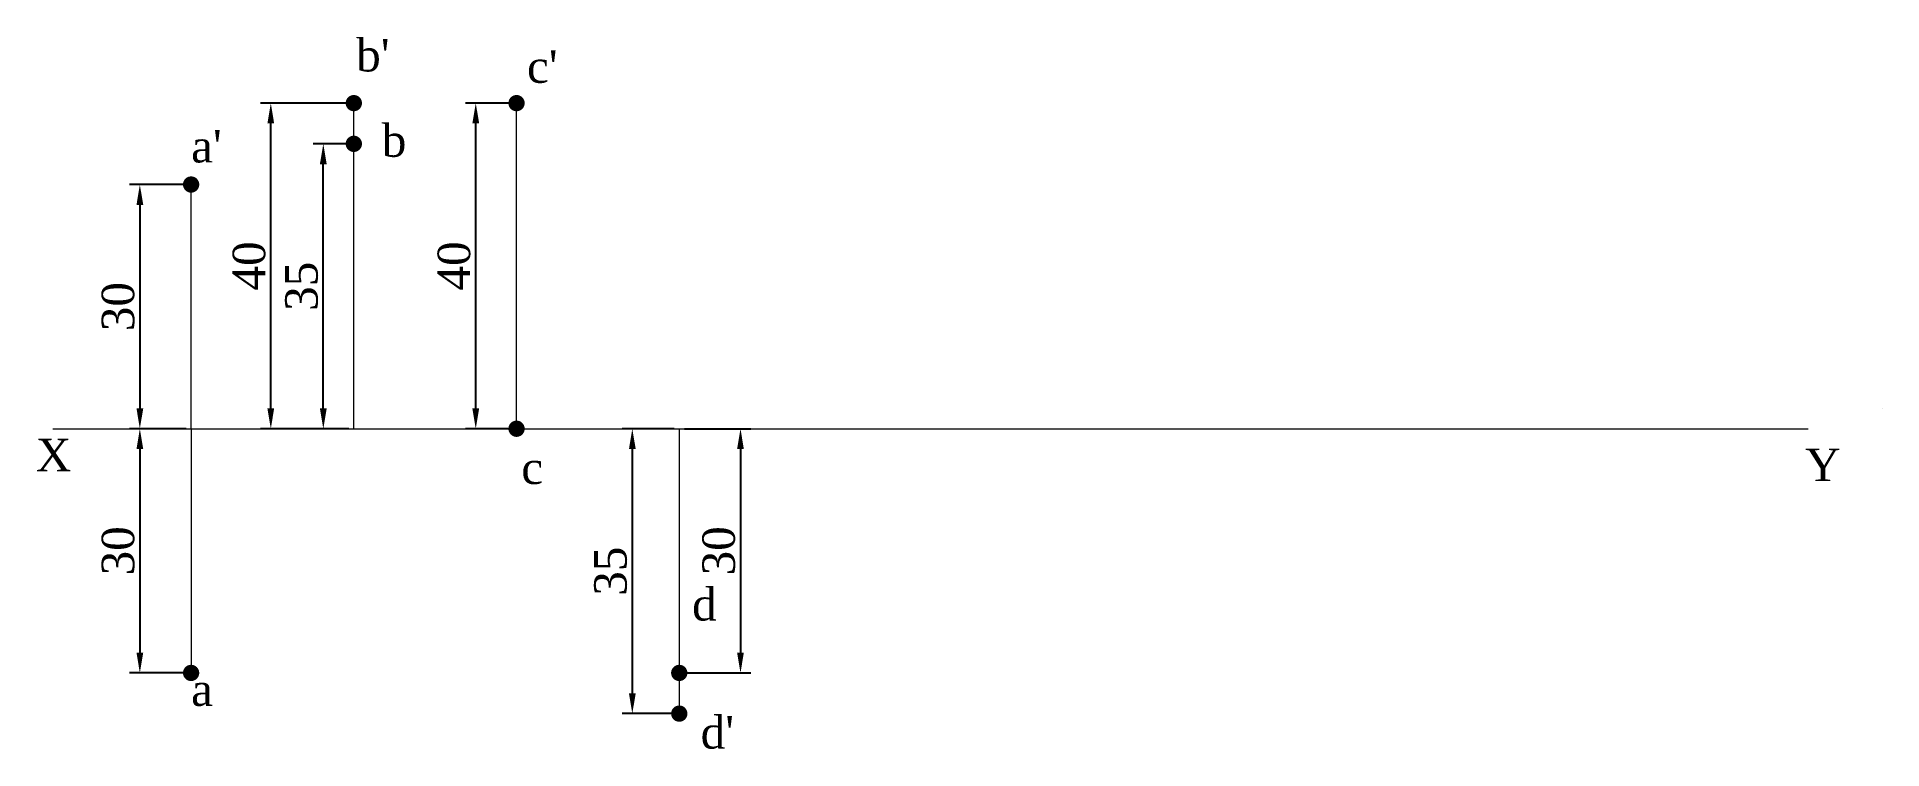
# Paper-space layout 'Layout5' of a CAD drawing. Header units: millimetres. Extents: x 24 to 251, y 54 to 141.
import ezdxf

# ---------------------------------------------------------------- set-up
doc = ezdxf.new("R2010")
doc.units = ezdxf.units.MM
doc.layers.add('PROJECTION LINE', color=5, linetype='Continuous', lineweight=5)
doc.layers.add('XY LINE', color=1, linetype='Continuous', lineweight=15)
doc.styles.get("Standard").update_dxf_attribs({"font": 'times.ttf', "height": 4})
doc.dimstyles.new('ISO-25', dxfattribs={"dimtxt": 4, "dimasz": 2.5, "dimexe": 1.25, "dimexo": 0.625, "dimtad": 1, "dimtoh": 1, "dimtxsty": 'Standard', "dimcen": 2.5, "dimadec": 0, "dimazin": 0, "dimtfac": 1, "dimtmove": 0, "dimatfit": 3, "dimfxl": 1, "dimarcsym": 0})

# ---------------------------------------------------------------- blocks, each defined once
blk = doc.blocks.new('*D12')
at = {"layer": 'Defpoints', "color": 0, "transparency": 16777216}
for p in [(43.01, 123.23), (36.71, 93.23), (43.01, 93.23)]:
    blk.add_point(p, dxfattribs=at)
at = {"layer": 'PROJECTION LINE', "color": 0, "lineweight": -2, "transparency": 16777216}
for p, q in [((42.39, 123.23), (35.46, 123.23)), ((36.71, 120.73), (36.71, 95.73)), ((42.39, 93.23), (35.46, 93.23))]:
    blk.add_line(p, q, dxfattribs=at)
at = {"layer": 'PROJECTION LINE', "color": 0, "transparency": 16777216}
for points in [[(36.3, 120.73), (37.13, 120.73), (36.71, 123.23)], [(36.3, 95.73), (37.13, 95.73), (36.71, 93.23)]]:
    blk.add_solid(points, dxfattribs=at)
at = {"layer": 'PROJECTION LINE', "color": 0, "transparency": 16777216, "insert": (34.05, 108.23), "char_height": 4, "attachment_point": 5, "rotation": 90}
blk.add_mtext('30', dxfattribs=at)
blk = doc.blocks.new('*D13')
at = {"layer": 'Defpoints', "color": 0, "transparency": 16777216}
for p in [(43.01, 93.23), (36.71, 63.23), (43.01, 63.23)]:
    blk.add_point(p, dxfattribs=at)
at = {"layer": 'PROJECTION LINE', "color": 0, "lineweight": -2, "transparency": 16777216}
for p, q in [((42.39, 93.23), (35.46, 93.23)), ((36.71, 90.73), (36.71, 65.73)), ((42.39, 63.23), (35.46, 63.23))]:
    blk.add_line(p, q, dxfattribs=at)
at = {"layer": 'PROJECTION LINE', "color": 0, "transparency": 16777216}
for points in [[(36.3, 90.73), (37.13, 90.73), (36.71, 93.23)], [(36.3, 65.73), (37.13, 65.73), (36.71, 63.23)]]:
    blk.add_solid(points, dxfattribs=at)
at = {"layer": 'PROJECTION LINE', "color": 0, "transparency": 16777216, "insert": (34.05, 78.23), "char_height": 4, "attachment_point": 5, "rotation": 90}
blk.add_mtext('30', dxfattribs=at)
blk = doc.blocks.new('*D14')
at = {"layer": 'Defpoints', "color": 0, "transparency": 16777216}
for p in [(52.81, 133.23), (63.01, 133.23), (63.01, 93.23)]:
    blk.add_point(p, dxfattribs=at)
at = {"layer": 'PROJECTION LINE', "color": 0, "lineweight": -2, "transparency": 16777216}
for p, q in [((62.39, 133.23), (51.56, 133.23)), ((52.81, 95.73), (52.81, 130.73)), ((62.39, 93.23), (51.56, 93.23))]:
    blk.add_line(p, q, dxfattribs=at)
at = {"layer": 'PROJECTION LINE', "color": 0, "transparency": 16777216}
for points in [[(52.39, 130.73), (53.22, 130.73), (52.81, 133.23)], [(52.39, 95.73), (53.22, 95.73), (52.81, 93.23)]]:
    blk.add_solid(points, dxfattribs=at)
at = {"layer": 'PROJECTION LINE', "color": 0, "transparency": 16777216, "insert": (50.15, 113.23), "char_height": 4, "attachment_point": 5, "rotation": 90}
blk.add_mtext('40', dxfattribs=at)
blk = doc.blocks.new('*D15')
at = {"layer": 'Defpoints', "color": 0, "transparency": 16777216}
for p in [(59.26, 128.23), (63.01, 128.23), (63.01, 93.23)]:
    blk.add_point(p, dxfattribs=at)
at = {"layer": 'PROJECTION LINE', "color": 0, "lineweight": -2, "transparency": 16777216}
for p, q in [((62.39, 128.23), (58.01, 128.23)), ((59.26, 95.73), (59.26, 125.73)), ((62.39, 93.23), (58.01, 93.23))]:
    blk.add_line(p, q, dxfattribs=at)
at = {"layer": 'PROJECTION LINE', "color": 0, "transparency": 16777216}
for points in [[(58.84, 125.73), (59.68, 125.73), (59.26, 128.23)], [(58.84, 95.73), (59.68, 95.73), (59.26, 93.23)]]:
    blk.add_solid(points, dxfattribs=at)
at = {"layer": 'PROJECTION LINE', "color": 0, "transparency": 16777216, "insert": (56.6, 110.73), "char_height": 4, "attachment_point": 5, "rotation": 90}
blk.add_mtext('35', dxfattribs=at)
blk = doc.blocks.new('*D16')
at = {"layer": 'Defpoints', "color": 0, "transparency": 16777216}
for p in [(78, 133.23), (83.01, 133.23), (83.01, 93.23)]:
    blk.add_point(p, dxfattribs=at)
at = {"layer": 'PROJECTION LINE', "color": 0, "lineweight": -2, "transparency": 16777216}
for p, q in [((82.39, 133.23), (76.75, 133.23)), ((78, 95.73), (78, 130.73)), ((82.39, 93.23), (76.75, 93.23))]:
    blk.add_line(p, q, dxfattribs=at)
at = {"layer": 'PROJECTION LINE', "color": 0, "transparency": 16777216}
for points in [[(77.58, 130.73), (78.42, 130.73), (78, 133.23)], [(77.58, 95.73), (78.42, 95.73), (78, 93.23)]]:
    blk.add_solid(points, dxfattribs=at)
at = {"layer": 'PROJECTION LINE', "color": 0, "transparency": 16777216, "insert": (75.34, 113.23), "char_height": 4, "attachment_point": 5, "rotation": 90}
blk.add_mtext('40', dxfattribs=at)
blk = doc.blocks.new('*D17')
at = {"layer": 'Defpoints', "color": 0, "transparency": 16777216}
for p in [(103.01, 93.23), (97.24, 58.23), (103.01, 58.23)]:
    blk.add_point(p, dxfattribs=at)
at = {"layer": 'PROJECTION LINE', "color": 0, "lineweight": -2, "transparency": 16777216}
for p, q in [((102.39, 93.23), (95.99, 93.23)), ((97.24, 90.73), (97.24, 60.73)), ((102.39, 58.23), (95.99, 58.23))]:
    blk.add_line(p, q, dxfattribs=at)
at = {"layer": 'PROJECTION LINE', "color": 0, "transparency": 16777216}
for points in [[(96.83, 90.73), (97.66, 90.73), (97.24, 93.23)], [(96.83, 60.73), (97.66, 60.73), (97.24, 58.23)]]:
    blk.add_solid(points, dxfattribs=at)
at = {"layer": 'PROJECTION LINE', "color": 0, "transparency": 16777216, "insert": (94.58, 75.73), "char_height": 4, "attachment_point": 5, "rotation": 90}
blk.add_mtext('35', dxfattribs=at)
blk = doc.blocks.new('*D18')
at = {"layer": 'Defpoints', "color": 0, "transparency": 16777216}
for p in [(103.01, 93.23), (103.01, 63.23), (110.54, 63.23)]:
    blk.add_point(p, dxfattribs=at)
at = {"layer": 'PROJECTION LINE', "color": 0, "lineweight": -2, "transparency": 16777216}
for p, q in [((103.64, 93.23), (111.79, 93.23)), ((110.54, 90.73), (110.54, 65.73)), ((103.64, 63.23), (111.79, 63.23))]:
    blk.add_line(p, q, dxfattribs=at)
at = {"layer": 'PROJECTION LINE', "color": 0, "transparency": 16777216}
for points in [[(110.12, 90.73), (110.95, 90.73), (110.54, 93.23)], [(110.12, 65.73), (110.95, 65.73), (110.54, 63.23)]]:
    blk.add_solid(points, dxfattribs=at)
at = {"layer": 'PROJECTION LINE', "color": 0, "transparency": 16777216, "insert": (107.88, 78.23), "char_height": 4, "attachment_point": 5, "rotation": 90}
blk.add_mtext('30', dxfattribs=at)

psp = doc.layouts.new('Layout5')

# ---------------------------------------------------------------- linework, layer by layer
at = {"layer": 'PROJECTION LINE'}
for p, q in [((63.012, 93.232), (63.012, 133.232)), ((83.012, 93.232), (83.012, 133.232)), ((43.012, 93.232), (43.012, 123.232)), ((43.012, 93.232), (43.012, 63.232)), ((103.012, 93.232), (103.012, 58.232))]:
    psp.add_line(p, q, dxfattribs=at)
at = {"layer": 'PROJECTION LINE', "const_width": 1}
for points in [[(62.512, 133.232, 1), (63.512, 133.232, 1)], [(82.512, 133.232, 1), (83.512, 133.232, 1)], [(62.512, 128.232, 1), (63.512, 128.232, 1)], [(42.512, 123.232, 1), (43.512, 123.232, 1)], [(82.512, 93.232, 1), (83.512, 93.232, 1)], [(42.512, 63.232, 1), (43.512, 63.232, 1)], [(102.512, 63.232, 1), (103.512, 63.232, 1)], [(102.512, 58.232, 1), (103.512, 58.232, 1)]]:
    psp.add_lwpolyline(points, format="xyb", close=True, dxfattribs=at)
at = {"layer": 'XY LINE'}
for p, q in [((250.855, 95.673), (250.855, 95.673)), ((26.021, 93.232), (241.778, 93.232))]:
    psp.add_line(p, q, dxfattribs=at)

# ---------------------------------------------------------------- texts
at = {"layer": 'PROJECTION LINE'}
for s, p in [("b'", (63.304, 137.128)), ("c'", (84.297, 135.729)), ("a'", (43.012, 125.942)), ('b', (66.453, 126.641)), ('c', (83.597, 86.444)), ('d', (104.589, 69.666)), ('a', (43.012, 59.179)), ("d'", (105.639, 53.936))]:
    psp.add_text(s, height=4, dxfattribs=at).set_placement(p)
at = {"layer": 'XY LINE'}
for s, p in [('X', (23.926, 88)), ('Y', (241.39, 86.793))]:
    psp.add_text(s, height=4, dxfattribs=at).set_placement(p)

# ---------------------------------------------------------------- dimensions: what is measured, and where the dimension line sits
at = {"layer": 'PROJECTION LINE'}
for base, p1, p2, picture, middle in [((52.808, 133.232), (63.012, 93.232), (63.012, 133.232), '*D14', (50.148, 113.232)), ((77.999, 133.232), (83.012, 93.232), (83.012, 133.232), '*D16', (75.339, 113.232)), ((36.714, 93.232), (43.012, 123.232), (43.012, 93.232), '*D12', (34.054, 108.232)), ((36.714, 63.232), (43.012, 93.232), (43.012, 63.232), '*D13', (34.054, 78.232)), ((97.242, 58.232), (103.012, 93.232), (103.012, 58.232), '*D17', (94.582, 75.732)), ((110.537, 63.232), (103.012, 93.232), (103.012, 63.232), '*D18', (107.878, 78.232))]:
    dim = psp.add_linear_dim(base=base, p1=p1, p2=p2, angle=90, dimstyle='ISO-25', dxfattribs=at)
    dim.commit()
    dim.dimension.update_dxf_attribs({"geometry": picture, "text_midpoint": middle})
dim = psp.add_linear_dim(base=(59.262, 128.232), p1=(63.012, 93.232), p2=(63.012, 128.232), angle=90, dimstyle='ISO-25', dxfattribs=at)
dim.commit()
dim.dimension.update_dxf_attribs({"geometry": '*D15', "text_midpoint": (59.262, 110.732), "dimtype": 160})

doc.saveas('drawing.dxf')
